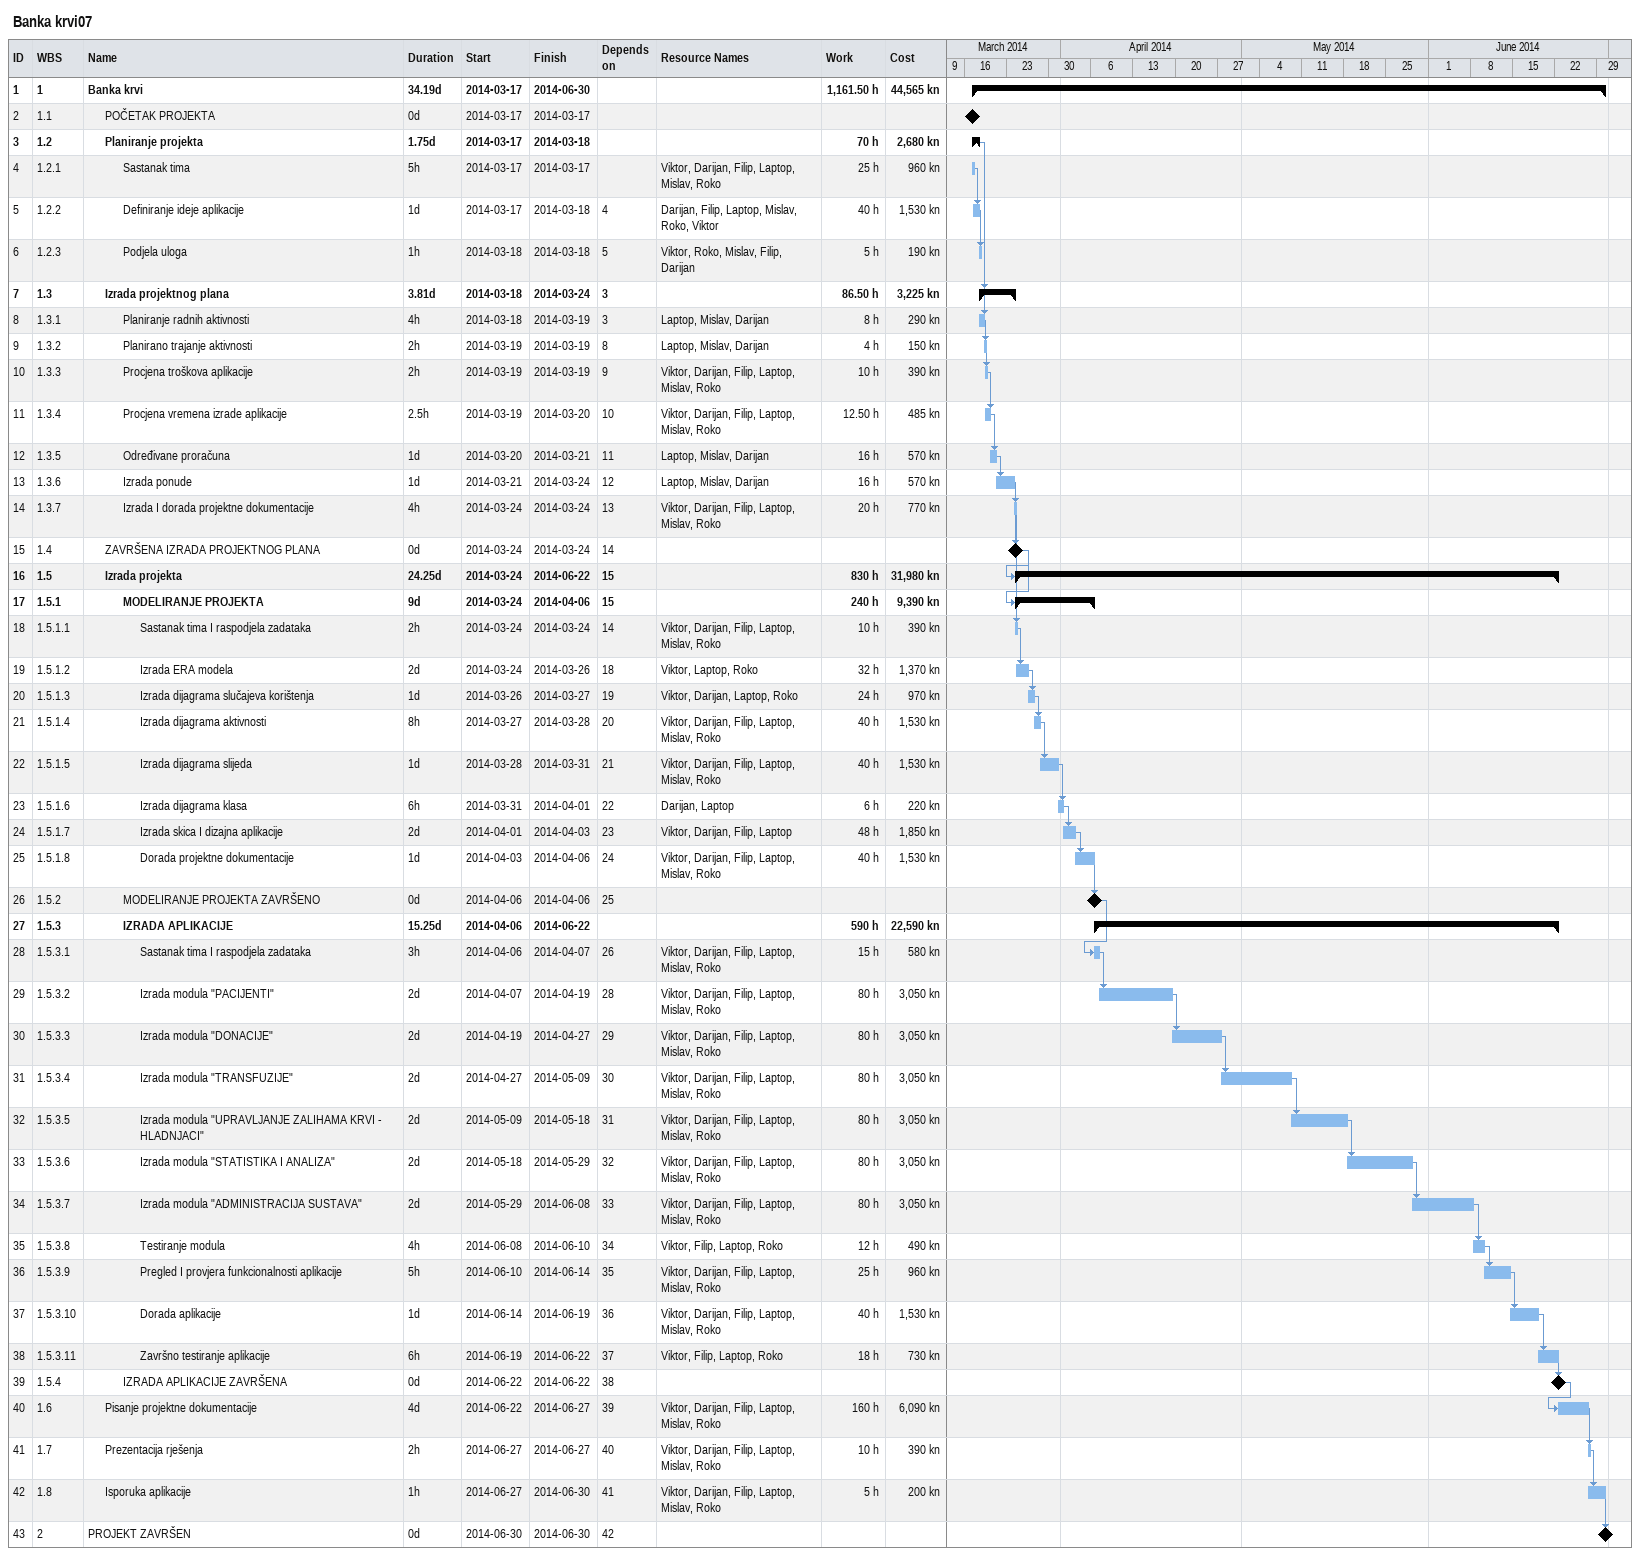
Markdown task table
Banka krvi07

| ID | WBS | Task | Duration | Start | Finish | Predecessors | Resources | Work (h) | Cost (kn) |
|---|---|---|---|---|---|---|---|---|---|
| 1 | 1 | **Banka krvi** | 34.19d | 2014-03-17 | 2014-06-30 |  |  | 1161.50 | 44565 |
| 2 | 1.1 | POČETAK PROJEKTA | 0d | 2014-03-17 | 2014-03-17 |  |  |  |  |
| 3 | 1.2 | **Planiranje projekta** | 1.75d | 2014-03-17 | 2014-03-18 |  |  | 70 | 2680 |
| 4 | 1.2.1 | Sastanak tima | 5h | 2014-03-17 | 2014-03-17 |  | Viktor, Darijan, Filip, Laptop, Mislav, Roko | 25 | 960 |
| 5 | 1.2.2 | Definiranje ideje aplikacije | 1d | 2014-03-17 | 2014-03-18 | 4 | Darijan, Filip, Laptop, Mislav, Roko, Viktor | 40 | 1530 |
| 6 | 1.2.3 | Podjela uloga | 1h | 2014-03-18 | 2014-03-18 | 5 | Viktor, Roko, Mislav, Filip, Darijan | 5 | 190 |
| 7 | 1.3 | **Izrada projektnog plana** | 3.81d | 2014-03-18 | 2014-03-24 | 3 |  | 86.50 | 3225 |
| 8 | 1.3.1 | Planiranje radnih aktivnosti | 4h | 2014-03-18 | 2014-03-19 | 3 | Laptop, Mislav, Darijan | 8 | 290 |
| 9 | 1.3.2 | Planirano trajanje aktivnosti | 2h | 2014-03-19 | 2014-03-19 | 8 | Laptop, Mislav, Darijan | 4 | 150 |
| 10 | 1.3.3 | Procjena troškova aplikacije | 2h | 2014-03-19 | 2014-03-19 | 9 | Viktor, Darijan, Filip, Laptop, Mislav, Roko | 10 | 390 |
| 11 | 1.3.4 | Procjena vremena izrade aplikacije | 2.5h | 2014-03-19 | 2014-03-20 | 10 | Viktor, Darijan, Filip, Laptop, Mislav, Roko | 12.50 | 485 |
| 12 | 1.3.5 | Određivane proračuna | 1d | 2014-03-20 | 2014-03-21 | 11 | Laptop, Mislav, Darijan | 16 | 570 |
| 13 | 1.3.6 | Izrada ponude | 1d | 2014-03-21 | 2014-03-24 | 12 | Laptop, Mislav, Darijan | 16 | 570 |
| 14 | 1.3.7 | Izrada I dorada projektne dokumentacije | 4h | 2014-03-24 | 2014-03-24 | 13 | Viktor, Darijan, Filip, Laptop, Mislav, Roko | 20 | 770 |
| 15 | 1.4 | ZAVRŠENA IZRADA PROJEKTNOG PLANA | 0d | 2014-03-24 | 2014-03-24 | 14 |  |  |  |
| 16 | 1.5 | **Izrada projekta** | 24.25d | 2014-03-24 | 2014-06-22 | 15 |  | 830 | 31980 |
| 17 | 1.5.1 | **MODELIRANJE PROJEKTA** | 9d | 2014-03-24 | 2014-04-06 | 15 |  | 240 | 9390 |
| 18 | 1.5.1.1 | Sastanak tima I raspodjela zadataka | 2h | 2014-03-24 | 2014-03-24 | 14 | Viktor, Darijan, Filip, Laptop, Mislav, Roko | 10 | 390 |
| 19 | 1.5.1.2 | Izrada ERA modela | 2d | 2014-03-24 | 2014-03-26 | 18 | Viktor, Laptop, Roko | 32 | 1370 |
| 20 | 1.5.1.3 | Izrada dijagrama slučajeva korištenja | 1d | 2014-03-26 | 2014-03-27 | 19 | Viktor, Darijan, Laptop, Roko | 24 | 970 |
| 21 | 1.5.1.4 | Izrada dijagrama aktivnosti | 8h | 2014-03-27 | 2014-03-28 | 20 | Viktor, Darijan, Filip, Laptop, Mislav, Roko | 40 | 1530 |
| 22 | 1.5.1.5 | Izrada dijagrama slijeda | 1d | 2014-03-28 | 2014-03-31 | 21 | Viktor, Darijan, Filip, Laptop, Mislav, Roko | 40 | 1530 |
| 23 | 1.5.1.6 | Izrada dijagrama klasa | 6h | 2014-03-31 | 2014-04-01 | 22 | Darijan, Laptop | 6 | 220 |
| 24 | 1.5.1.7 | Izrada skica I dizajna aplikacije | 2d | 2014-04-01 | 2014-04-03 | 23 | Viktor, Darijan, Filip, Laptop | 48 | 1850 |
| 25 | 1.5.1.8 | Dorada projektne dokumentacije | 1d | 2014-04-03 | 2014-04-06 | 24 | Viktor, Darijan, Filip, Laptop, Mislav, Roko | 40 | 1530 |
| 26 | 1.5.2 | MODELIRANJE PROJEKTA ZAVRŠENO | 0d | 2014-04-06 | 2014-04-06 | 25 |  |  |  |
| 27 | 1.5.3 | **IZRADA APLIKACIJE** | 15.25d | 2014-04-06 | 2014-06-22 |  |  | 590 | 22590 |
| 28 | 1.5.3.1 | Sastanak tima I raspodjela zadataka | 3h | 2014-04-06 | 2014-04-07 | 26 | Viktor, Darijan, Filip, Laptop, Mislav, Roko | 15 | 580 |
| 29 | 1.5.3.2 | Izrada modula "PACIJENTI" | 2d | 2014-04-07 | 2014-04-19 | 28 | Viktor, Darijan, Filip, Laptop, Mislav, Roko | 80 | 3050 |
| 30 | 1.5.3.3 | Izrada modula "DONACIJE" | 2d | 2014-04-19 | 2014-04-27 | 29 | Viktor, Darijan, Filip, Laptop, Mislav, Roko | 80 | 3050 |
| 31 | 1.5.3.4 | Izrada modula "TRANSFUZIJE" | 2d | 2014-04-27 | 2014-05-09 | 30 | Viktor, Darijan, Filip, Laptop, Mislav, Roko | 80 | 3050 |
| 32 | 1.5.3.5 | Izrada modula "UPRAVLJANJE ZALIHAMA KRVI - HLADNJACI" | 2d | 2014-05-09 | 2014-05-18 | 31 | Viktor, Darijan, Filip, Laptop, Mislav, Roko | 80 | 3050 |
| 33 | 1.5.3.6 | Izrada modula "STATISTIKA I ANALIZA" | 2d | 2014-05-18 | 2014-05-29 | 32 | Viktor, Darijan, Filip, Laptop, Mislav, Roko | 80 | 3050 |
| 34 | 1.5.3.7 | Izrada modula "ADMINISTRACIJA SUSTAVA" | 2d | 2014-05-29 | 2014-06-08 | 33 | Viktor, Darijan, Filip, Laptop, Mislav, Roko | 80 | 3050 |
| 35 | 1.5.3.8 | Testiranje modula | 4h | 2014-06-08 | 2014-06-10 | 34 | Viktor, Filip, Laptop, Roko | 12 | 490 |
| 36 | 1.5.3.9 | Pregled I provjera funkcionalnosti aplikacije | 5h | 2014-06-10 | 2014-06-14 | 35 | Viktor, Darijan, Filip, Laptop, Mislav, Roko | 25 | 960 |
| 37 | 1.5.3.10 | Dorada aplikacije | 1d | 2014-06-14 | 2014-06-19 | 36 | Viktor, Darijan, Filip, Laptop, Mislav, Roko | 40 | 1530 |
| 38 | 1.5.3.11 | Završno testiranje aplikacije | 6h | 2014-06-19 | 2014-06-22 | 37 | Viktor, Filip, Laptop, Roko | 18 | 730 |
| 39 | 1.5.4 | IZRADA APLIKACIJE ZAVRŠENA | 0d | 2014-06-22 | 2014-06-22 | 38 |  |  |  |
| 40 | 1.6 | Pisanje projektne dokumentacije | 4d | 2014-06-22 | 2014-06-27 | 39 | Viktor, Darijan, Filip, Laptop, Mislav, Roko | 160 | 6090 |
| 41 | 1.7 | Prezentacija rješenja | 2h | 2014-06-27 | 2014-06-27 | 40 | Viktor, Darijan, Filip, Laptop, Mislav, Roko | 10 | 390 |
| 42 | 1.8 | Isporuka aplikacije | 1h | 2014-06-27 | 2014-06-30 | 41 | Viktor, Darijan, Filip, Laptop, Mislav, Roko | 5 | 200 |
| 43 | 2 | PROJEKT ZAVRŠEN | 0d | 2014-06-30 | 2014-06-30 | 42 |  |  |  |
